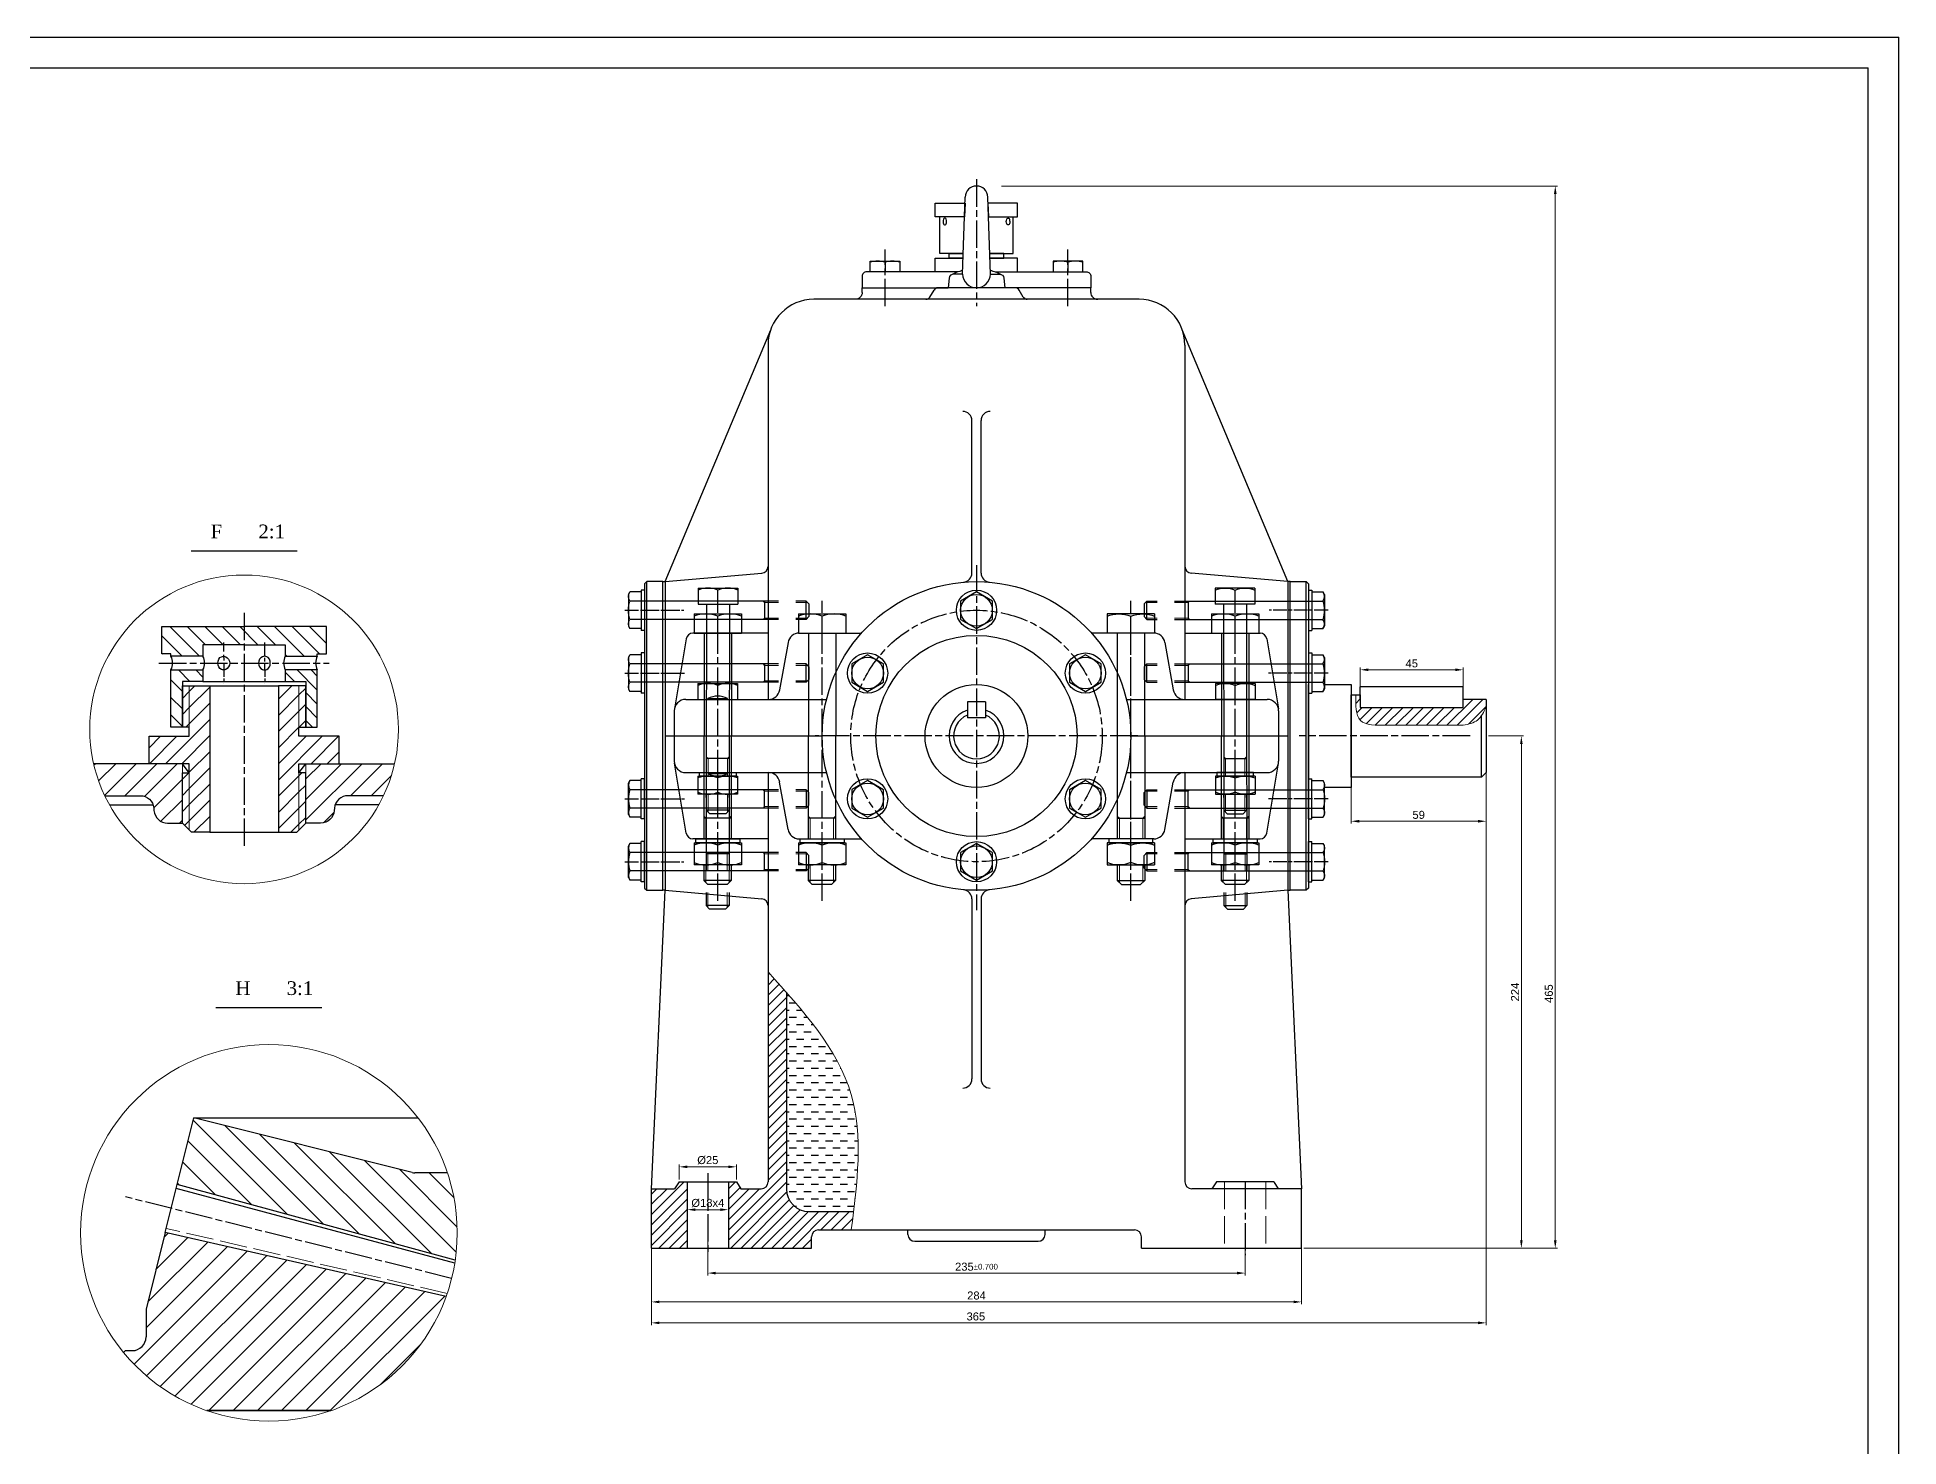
# Model space of a CAD drawing. Header units: millimetres. Extents: x 8 to 1593, y 893 to 2014.
# Drawn here: x 779 to 1593, y 1398 to 2014 of the extents above; entities that cross this region are included whole.
import ezdxf

# ---------------------------------------------------------------- set-up
doc = ezdxf.new("R2010")
doc.units = ezdxf.units.MM
doc.header["$PDMODE"] = 3
for name, pattern in [('ACAD_ISO02W100', [15, 12, -3]), ('AM_ISO02W050x2', [3.75, 3, -0.75]), ('AM_ISO08W050', [18, 12, -1.5, 3, -1.5]), ('AM_ISO08W050x2', [9, 6, -0.75, 1.5, -0.75])]:
    doc.linetypes.add(name, pattern=pattern)
doc.layers.get('0').update_dxf_attribs({"lineweight": 30})
for name, color, linetype, lineweight in [('AM_7', 4, 'AM_ISO08W050', 25), ('AM_8', 1, 'Continuous', 25), ('netdam', 170, 'Continuous', 100), ('Nét khuất', 6, 'ACAD_ISO02W100', 13), ('Nét mãnh', 3, 'Continuous', 13)]:
    doc.layers.add(name, color=color, linetype=linetype, lineweight=lineweight)
doc.styles.add('TCVN', font='arial.ttf')
doc.styles.add('VNN', font='times.ttf', dxfattribs={"height": 3})
doc.dimstyles.new('TCVN$0', dxfattribs={"dimtxt": 2.5, "dimasz": 2.5, "dimexe": 1, "dimexo": 1, "dimgap": 1, "dimtad": 1, "dimtoh": 1, "dimdec": 1, "dimdsep": 46, "dimtxsty": 'TCVN', "dimcen": 0.09, "dimclrd": 2, "dimclre": 2, "dimclrt": 3, "dimadec": 0, "dimazin": 3, "dimtfac": 1, "dimtdec": 1, "dimtmove": 0, "dimatfit": 3, "dimfxl": 1, "dimtolj": 1, "dimtzin": 0, "dimlwd": 13, "dimlwe": 13, "dimarcsym": 1})
pattern_1 = [(45, (1282.2876, 337.7774), (-2.245064, 2.245064), [])]
pattern_2 = [(45, (2608.667, -1451.161), (-3.535534, 3.535534), [])]
pattern_3 = [(135, (2608.667, -1451.161), (-3.818377, -3.818377), [])]
pattern_4 = [(45, (2567.2615, -3104.8985), (-4.490128, 4.490128), [])]

# ---------------------------------------------------------------- blocks, each defined once
blk = doc.blocks.new('èwè')
for p, q in [((-8, -8.66), (-8, 8.66)), ((0, 8.66), (-8, 8.66)), ((0, 8.66), (0, -8.66)), ((-7.14, 0), (-0.84, 0)), ((0, -8.66), (-8, -8.66))]:
    blk.add_line(p, q)
for centre, start, end in [((3.36, 4.33), 157.58788, 202.41212), ((-11.34, 4.33), 337.58788, 22.41212), ((3.36, -4.33), 157.58788, 202.41212), ((-11.34, -4.33), 337.58788, 22.41212)]:
    blk.add_arc(centre, 11.36, start, end)
blk = doc.blocks.new('dfdsf')
for p, q in [((7, 8.66), (0, 8.66)), ((0, 8.66), (0, -8.66)), ((7, 8.66), (7, -8.66)), ((-90.17, 5.08), (-91.67, 3.58)), ((-91.67, -3.42), (-91.67, 3.58)), ((-90.17, -4.92), (-90.17, 5.08)), ((-84.5, 5.08), (-90.17, 5.08)), ((0, 5), (-75, 5.08)), ((-67.5, -4.92), (-67.5, 5.08)), ((-90.17, -4.92), (-91.67, -3.42)), ((-84.5, -4.92), (-90.17, -4.92)), ((0, -5), (-75, -4.92)), ((0, 0), (6.14, 0)), ((7, -8.66), (0, -8.66))]:
    blk.add_line(p, q)
for centre in [(-4.36, 4.33), (-4.36, -4.33)]:
    blk.add_arc(centre, 11.36, 337.58788, 22.41212)
at = {"layer": 'Nét mãnh'}
for p, q in [((-84.5, 4.33), (-90.92, 4.33)), ((-67.5, 4.33), (-75, 4.33)), ((-67.5, 4.33), (-66.75, 5.08)), ((-84.5, -4.17), (-90.92, -4.17)), ((-67.5, -4.17), (-75, -4.17)), ((-67.5, -4.17), (-66.75, -4.92))]:
    blk.add_line(p, q, dxfattribs=at)
blk = doc.blocks.new('dsfeer')
blk.add_lwpolyline([(0, 10), (-8.7, 5), (-8.7, -5), (0, -10), (8.7, -5), (8.7, 5)], close=True)
blk.add_circle((0, 0), 8.66)
blk = doc.blocks.new('*U61')
blk.add_circle((0, 0), 8.8)
at = {"xscale": 0.8, "yscale": 0.8, "zscale": 0.8}
blk.add_blockref('dsfeer', (0, 0), dxfattribs=at)
blk = doc.blocks.new('*U62')
at = {"color": 0, "linetype": 'ByBlock', "lineweight": -2, "transparency": 16777216}
blk.add_blockref('*U61', (-1250.93, 807.43), dxfattribs=at)
for p, rotation in [((-1298.56, 779.93), 60.00000000000001), ((-1203.3, 779.93), 299.9999999999999), ((-1298.56, 724.93), 120), ((-1203.3, 724.93), 239.9999999999999), ((-1250.93, 697.43), 180)]:
    blk.add_blockref('*U61', p, dxfattribs=dict(at, rotation=rotation))
blk = doc.blocks.new('*D84')
at = {"color": 2, "lineweight": 13, "transparency": 16777216}
for p, q in [((1059.52, 1514.59), (1059.52, 1521.17)), ((1063.02, 1520.17), (1081.02, 1520.17)), ((1084.52, 1514.59), (1084.52, 1521.17))]:
    blk.add_line(p, q, dxfattribs=at)
at = {"color": 2, "transparency": 16777216}
for points in [[(1063.02, 1520.75), (1063.02, 1519.58), (1059.52, 1520.17)], [(1081.02, 1520.75), (1081.02, 1519.58), (1084.52, 1520.17)]]:
    blk.add_solid(points, dxfattribs=at)
at = {"layer": 'Defpoints', "color": 0, "transparency": 16777216}
for p in [(1084.52, 1520.17), (1059.52, 1513.59), (1084.52, 1513.59)]:
    blk.add_point(p, dxfattribs=at)
at = {"color": 3, "transparency": 16777216, "insert": (1072.02, 1523.05), "char_height": 3.5, "attachment_point": 5, "style": 'TCVN'}
blk.add_mtext('\\A1;%%C25', dxfattribs=at)
blk = doc.blocks.new('*D85')
at = {"color": 2, "lineweight": 13, "transparency": 16777216}
for p, q in [((1063.02, 1500.82), (1063.02, 1500.43)), ((1066.52, 1501.43), (1077.52, 1501.43)), ((1081.02, 1500.82), (1081.02, 1500.43))]:
    blk.add_line(p, q, dxfattribs=at)
at = {"color": 2, "transparency": 16777216}
for points in [[(1066.52, 1502.02), (1066.52, 1500.85), (1063.02, 1501.43)], [(1077.52, 1502.02), (1077.52, 1500.85), (1081.02, 1501.43)]]:
    blk.add_solid(points, dxfattribs=at)
at = {"layer": 'Defpoints', "color": 0, "transparency": 16777216}
for p in [(1063.02, 1501.82), (1081.02, 1501.82), (1081.02, 1501.43)]:
    blk.add_point(p, dxfattribs=at)
at = {"color": 3, "transparency": 16777216, "insert": (1072.02, 1504.32), "char_height": 3.5, "attachment_point": 5, "style": 'TCVN'}
blk.add_mtext('\\A1;%%C18x4', dxfattribs=at)
blk = doc.blocks.new('*D86')
at = {"color": 2, "lineweight": 13, "transparency": 16777216}
for p, q in [((1072.02, 1493.59), (1072.02, 1472.69)), ((1307.02, 1493.59), (1307.02, 1472.69)), ((1075.52, 1473.69), (1303.52, 1473.69))]:
    blk.add_line(p, q, dxfattribs=at)
at = {"color": 2, "transparency": 16777216}
for points in [[(1075.52, 1474.27), (1075.52, 1473.1), (1072.02, 1473.69)], [(1303.52, 1474.27), (1303.52, 1473.1), (1307.02, 1473.69)]]:
    blk.add_solid(points, dxfattribs=at)
at = {"layer": 'Defpoints', "color": 0, "transparency": 16777216}
for p in [(1072.02, 1494.59), (1307.02, 1494.59), (1307.02, 1473.69)]:
    blk.add_point(p, dxfattribs=at)
at = {"color": 3, "transparency": 16777216, "insert": (1189.52, 1476.47), "char_height": 3.5, "attachment_point": 5, "style": 'TCVN'}
blk.add_mtext('\\A1;235{}{\\H0.71x;\\C3;%%p0.700}', dxfattribs=at)
blk = doc.blocks.new('*D87')
at = {"color": 2, "lineweight": 13, "transparency": 16777216}
for p, q in [((1047.37, 1493.59), (1047.37, 1460.09)), ((1331.67, 1493.59), (1331.67, 1460.09)), ((1050.87, 1461.09), (1328.17, 1461.09))]:
    blk.add_line(p, q, dxfattribs=at)
at = {"color": 2, "transparency": 16777216}
for points in [[(1050.87, 1461.67), (1050.87, 1460.5), (1047.37, 1461.09)], [(1328.17, 1461.67), (1328.17, 1460.5), (1331.67, 1461.09)]]:
    blk.add_solid(points, dxfattribs=at)
at = {"layer": 'Defpoints', "color": 0, "transparency": 16777216}
for p in [(1047.37, 1494.59), (1331.67, 1494.59), (1331.67, 1461.09)]:
    blk.add_point(p, dxfattribs=at)
at = {"color": 3, "transparency": 16777216, "insert": (1189.52, 1463.87), "char_height": 3.5, "attachment_point": 5, "style": 'TCVN'}
blk.add_mtext('\\A1;284', dxfattribs=at)
blk = doc.blocks.new('*D88')
at = {"color": 2, "lineweight": 13, "transparency": 16777216}
for p, q in [((1412.39, 1701.6), (1412.39, 1450.92)), ((1047.37, 1493.59), (1047.37, 1450.92)), ((1050.87, 1451.92), (1408.89, 1451.92))]:
    blk.add_line(p, q, dxfattribs=at)
at = {"color": 2, "transparency": 16777216}
for points in [[(1050.87, 1452.51), (1050.87, 1451.34), (1047.37, 1451.92)], [(1408.89, 1452.51), (1408.89, 1451.34), (1412.39, 1451.92)]]:
    blk.add_solid(points, dxfattribs=at)
at = {"layer": 'Defpoints', "color": 0, "transparency": 16777216}
for p in [(1412.39, 1702.6), (1047.37, 1494.59), (1412.39, 1451.92)]:
    blk.add_point(p, dxfattribs=at)
at = {"color": 3, "transparency": 16777216, "insert": (1189.24, 1454.71), "char_height": 3.5, "attachment_point": 5, "style": 'TCVN'}
blk.add_mtext('\\A1;365', dxfattribs=at)
blk = doc.blocks.new('*D89')
at = {"color": 2, "lineweight": 13, "transparency": 16777216}
for p, q in [((1413.39, 1708.6), (1428.82, 1708.6)), ((1427.82, 1705.1), (1427.82, 1488.09)), ((1332.67, 1484.59), (1428.82, 1484.59))]:
    blk.add_line(p, q, dxfattribs=at)
at = {"color": 2, "transparency": 16777216}
for points in [[(1427.24, 1705.1), (1428.4, 1705.1), (1427.82, 1708.6)], [(1427.24, 1488.09), (1428.4, 1488.09), (1427.82, 1484.59)]]:
    blk.add_solid(points, dxfattribs=at)
at = {"layer": 'Defpoints', "color": 0, "transparency": 16777216}
for p in [(1412.39, 1708.6), (1331.67, 1484.59), (1427.82, 1484.59)]:
    blk.add_point(p, dxfattribs=at)
at = {"color": 3, "transparency": 16777216, "insert": (1425.06, 1596.6), "char_height": 3.5, "attachment_point": 5, "rotation": 90, "style": 'TCVN'}
blk.add_mtext('\\A1;224', dxfattribs=at)
blk = doc.blocks.new('*D90')
at = {"color": 2, "lineweight": 13, "transparency": 16777216}
for p, q in [((1200.52, 1949.1), (1443.65, 1949.1)), ((1442.65, 1945.6), (1442.65, 1488.09)), ((1342.67, 1484.59), (1443.65, 1484.59))]:
    blk.add_line(p, q, dxfattribs=at)
at = {"color": 2, "transparency": 16777216}
for points in [[(1442.07, 1945.6), (1443.24, 1945.6), (1442.65, 1949.1)], [(1442.07, 1488.09), (1443.24, 1488.09), (1442.65, 1484.59)]]:
    blk.add_solid(points, dxfattribs=at)
at = {"layer": 'Defpoints', "color": 0, "transparency": 16777216}
for p in [(1199.52, 1949.1), (1341.67, 1484.59), (1442.65, 1484.59)]:
    blk.add_point(p, dxfattribs=at)
at = {"color": 3, "transparency": 16777216, "insert": (1439.86, 1595.92), "char_height": 3.5, "attachment_point": 5, "rotation": 90, "style": 'TCVN'}
blk.add_mtext('\\A1;465', dxfattribs=at)
blk = doc.blocks.new('*D91')
at = {"color": 2, "lineweight": 13, "transparency": 16777216}
for p, q in [((1357.39, 1725.6), (1357.39, 1738.55)), ((1360.89, 1737.55), (1398.89, 1737.55)), ((1402.39, 1725.6), (1402.39, 1738.55))]:
    blk.add_line(p, q, dxfattribs=at)
at = {"color": 2, "transparency": 16777216}
for points in [[(1360.89, 1738.14), (1360.89, 1736.97), (1357.39, 1737.55)], [(1398.89, 1738.14), (1398.89, 1736.97), (1402.39, 1737.55)]]:
    blk.add_solid(points, dxfattribs=at)
at = {"layer": 'Defpoints', "color": 0, "transparency": 16777216}
for p in [(1402.39, 1737.55), (1357.39, 1724.6), (1402.39, 1724.6)]:
    blk.add_point(p, dxfattribs=at)
at = {"color": 3, "transparency": 16777216, "insert": (1379.89, 1740.33), "char_height": 3.5, "attachment_point": 5, "style": 'TCVN'}
blk.add_mtext('\\A1;45', dxfattribs=at)
blk = doc.blocks.new('M10')
for p, q in [((-90.2, 5), (-91.7, 3.5)), ((-91.7, 3.5), (-91.7, -3.5)), ((-90.2, 5), (-84.5, 5)), ((-90.2, -5), (-90.2, 5)), ((-75, 5), (0, 5)), ((-67.5, 5), (-67.5, -5)), ((0, 10), (6.2, 10)), ((0, 10), (0, 4.3)), ((0, 5), (6.1, 5)), ((7, 8.6), (6.2, 10)), ((7, 8.6), (7, -8.6)), ((7, 8.6), (7, -8.6)), ((-90.2, -5), (-91.7, -3.5)), ((-90.2, -5), (-84.5, -5)), ((-75, -5), (0, -5)), ((0, -4.3), (0, -10)), ((0, -5), (6.1, -5)), ((0, -10), (6.2, -10)), ((0.8, -10), (6.2, -10)), ((7, -8.6), (6.2, -10))]:
    blk.add_line(p, q)
for centre, radius, start, end in [((2.9, 7.5), 4.07, 322.1211, 37.8789), ((-8, 0), 15, 340.5288, 19.4712), ((2.9, -7.5), 4.07, 322.1211, 37.8789)]:
    blk.add_arc(centre, radius, start, end)
at = {"layer": 'Nét mãnh'}
for p, q in [((-90.9, 4.2), (-84.5, 4.2)), ((-75, 4.2), (-67.5, 4.2)), ((-67.5, 4.2), (-66.7, 5)), ((-90.9, -4.3), (-84.5, -4.3)), ((-75, -4.3), (-67.5, -4.3)), ((-67.5, -4.3), (-66.7, -5))]:
    blk.add_line(p, q, dxfattribs=at)
blk = doc.blocks.new('sffsefff')
for p, q in [((0, 8.8), (0, -8.8)), ((1.5, 8.8), (0, 8.8)), ((1.5, 8.8), (1.5, -8.8)), ((1.5, -8.8), (0, -8.8))]:
    blk.add_line(p, q)
blk = doc.blocks.new('*D96')
at = {"color": 2, "lineweight": 13, "transparency": 16777216}
for p, q in [((1353.44, 1689.6), (1353.44, 1670.31)), ((1412.39, 1691.6), (1412.39, 1670.31)), ((1408.89, 1671.31), (1356.94, 1671.31))]:
    blk.add_line(p, q, dxfattribs=at)
at = {"color": 2, "transparency": 16777216}
for points in [[(1356.94, 1671.89), (1356.94, 1670.72), (1353.44, 1671.31)], [(1408.89, 1671.89), (1408.89, 1670.72), (1412.39, 1671.31)]]:
    blk.add_solid(points, dxfattribs=at)
at = {"layer": 'Defpoints', "color": 0, "transparency": 16777216}
for p in [(1353.44, 1690.6), (1412.39, 1692.6), (1353.44, 1671.31)]:
    blk.add_point(p, dxfattribs=at)
at = {"color": 3, "transparency": 16777216, "insert": (1382.91, 1674.09), "char_height": 3.5, "attachment_point": 5, "style": 'TCVN'}
blk.add_mtext('\\A1;59', dxfattribs=at)

msp = doc.modelspace()

# ---------------------------------------------------------------- hatches: boundary and pattern name
at = {"layer": 'AM_8'}
h = msp.add_hatch(dxfattribs=at)
h.set_pattern_fill('_U', color=256, scale=5.4, angle=135, style=0, pattern_type=0)
h.set_pattern_definition(pattern_3)
h.paths.add_polyline_path([(833.22, 1744.49), (837.22, 1744.49), (837.22, 1743.49), (851.22, 1743.49), (851.22, 1748.49), (887.22, 1748.49), (887.22, 1743.49), (901.22, 1743.49), (901.22, 1744.49), (905.22, 1744.49), (905.22, 1756.49), (833.22, 1756.49)])
h = msp.add_hatch(dxfattribs=at)
h.set_pattern_fill('_U', color=256, scale=5.4, angle=135, style=0, pattern_type=0)
h.set_pattern_definition(pattern_3)
h.paths.add_polyline_path([(842.22, 1712.49), (842.22, 1732.49), (851.22, 1732.49), (851.22, 1737.49), (837.22, 1737.49), (837.22, 1712.49)])
h = msp.add_hatch(dxfattribs=at)
h.set_pattern_fill('_U', color=256, scale=4.32, angle=135, style=0, pattern_type=0)
h.set_pattern_definition([(135, (2608.667, -1451.161), (-3.0547013, -3.0547013), [])])
h.paths.add_polyline_path([(887.22, 1732.49), (896.22, 1732.49), (896.22, 1712.49), (901.22, 1712.49), (901.22, 1737.49), (887.22, 1737.49)])
h = msp.add_hatch(dxfattribs=at)
h.set_pattern_fill('_U', color=256, scale=5, angle=45, style=0, pattern_type=0)
h.set_pattern_definition(pattern_2)
h.paths.add_polyline_path([(827.66, 1708.49), (827.66, 1696.49), (845.22, 1696.49), (845.22, 1667.49), (846.22, 1666.49), (854.22, 1666.49), (854.22, 1730.49), (845.22, 1730.49), (845.22, 1708.49)])
h = msp.add_hatch(dxfattribs=at)
h.set_pattern_fill('_U', color=256, scale=5, angle=45, style=0, pattern_type=0)
h.set_pattern_definition(pattern_2)
h.paths.add_polyline_path([(842.22, 1730.49), (842.22, 1712.49), (845.22, 1712.49), (845.22, 1730.49)])
h = msp.add_hatch(dxfattribs=at)
h.set_pattern_fill('_U', color=256, scale=5, angle=45, style=0, pattern_type=0)
h.set_pattern_definition(pattern_2)
h.paths.add_polyline_path([(893.22, 1730.49), (884.22, 1730.49), (884.22, 1666.49), (892.22, 1666.49), (893.22, 1667.49), (893.22, 1696.49), (910.78, 1696.49), (910.78, 1708.49), (893.22, 1708.49)])
h = msp.add_hatch(dxfattribs=at)
h.set_pattern_fill('_U', color=256, scale=5, angle=45, style=0, pattern_type=0)
h.set_pattern_definition(pattern_2)
h.paths.add_polyline_path([(893.22, 1730.49), (893.22, 1712.49), (896.22, 1712.49), (896.22, 1730.49)])
h = msp.add_hatch(dxfattribs=at)
h.set_pattern_fill('ANSI31', color=256)
h.set_pattern_definition([(45, (1857.3688, 343.4647), (-2.245064, 2.245064), [])])
edge = h.paths.add_edge_path()
edge.add_spline(control_points=[(1402.39, 1713.27), (1404.69, 1713.77), (1409.34, 1714.79), (1411.37, 1719.1), (1412.39, 1721.29)], knot_values=[0, 0, 0, 0, 6.676921, 13.496178, 13.496178, 13.496178, 13.496178], degree=3, periodic=0)
edge.add_line((1412.39, 1721.29), (1412.39, 1724.6))
edge.add_line((1412.39, 1724.6), (1402.39, 1724.6))
edge.add_line((1402.39, 1724.6), (1402.39, 1721.1))
edge.add_line((1402.39, 1721.1), (1357.39, 1721.1))
edge.add_line((1357.39, 1721.1), (1357.39, 1726.6))
edge.add_line((1357.39, 1726.6), (1355.41, 1726.6))
edge.add_spline(control_points=[(1355.41, 1726.6), (1355.32, 1722.13), (1355.12, 1713.14), (1377.98, 1713.37), (1391.96, 1713.31), (1402.39, 1713.27)], knot_values=[0, 0, 0, 0, 11.341755, 22.823098, 56.486825, 56.486825, 56.486825, 56.486825], degree=3, periodic=0)
h = msp.add_hatch(dxfattribs=at)
h.set_pattern_fill('ANSI31', color=256, scale=2)
h.set_pattern_definition(pattern_4)
h.paths.add_polyline_path([(842.22, 1692.49), (842.22, 1696.49), (803.41, 1696.49, 0.055055), (808.27, 1682.49), (823.72, 1682.49, -0.389114), (829.7, 1677.01), (829.79, 1675.97, 0.389114), (835.77, 1670.49), (842.22, 1670.49)])
h = msp.add_hatch(dxfattribs=at)
h.set_pattern_fill('ANSI31', color=256, scale=2)
h.set_pattern_definition(pattern_4)
h.paths.add_polyline_path([(935.03, 1696.49), (896.22, 1696.49), (896.22, 1670.49), (902.68, 1670.49, 0.389114), (908.66, 1675.97), (908.75, 1677.01, -0.389114), (914.73, 1682.49), (930.17, 1682.49, 0.055055)])
h = msp.add_hatch(dxfattribs=at)
h.set_pattern_fill('_U', color=256, scale=5, angle=45, style=0, pattern_type=0)
h.set_pattern_definition(pattern_2)
h.paths.add_polyline_path([(842.22, 1692.49), (842.22, 1670.49), (845.22, 1667.49), (845.22, 1692.49)])
h = msp.add_hatch(dxfattribs=at)
h.set_pattern_fill('_U', color=256, scale=5, angle=45, style=0, pattern_type=0)
h.set_pattern_definition(pattern_2)
h.paths.add_polyline_path([(893.22, 1692.49), (893.22, 1667.49), (896.22, 1670.49), (896.22, 1692.49)])
h = msp.add_hatch(dxfattribs=at)
h.set_pattern_fill('ANSI31', color=256, style=0)
h.set_pattern_definition(pattern_1)
edge = h.paths.add_edge_path()
edge.add_spline(control_points=[(1134.74, 1492.59), (1135.08, 1495.26), (1135.43, 1497.93), (1135.76, 1500.59)], knot_values=[116.311355, 116.311355, 116.311355, 116.311355, 123.999694, 123.999694, 123.999694, 123.999694], degree=3, periodic=0)
edge.add_line((1135.76, 1500.59), (1116.37, 1500.59))
edge.add_arc((1116.37, 1510.59), 10, 180, 270, ccw=False)
edge.add_line((1106.37, 1510.59), (1106.37, 1596.51))
edge.add_spline(control_points=[(1106.37, 1596.51), (1103.74, 1599.49), (1101.06, 1602.45), (1098.37, 1605.42)], knot_values=[0, 0, 0, 0, 11.367602, 11.367602, 11.367602, 11.367602], degree=3, periodic=0)
edge.add_line((1098.37, 1605.42), (1098.37, 1513.59))
edge.add_arc((1095.37, 1513.59), 3, -90, 0, ccw=False)
edge.add_line((1095.37, 1510.59), (1086.52, 1510.59))
edge.add_line((1086.52, 1510.59), (1084.52, 1513.59))
edge.add_line((1084.52, 1513.59), (1081.02, 1513.59))
edge.add_line((1081.02, 1513.59), (1081.02, 1484.59))
edge.add_line((1081.02, 1484.59), (1117.37, 1484.59))
edge.add_line((1117.37, 1484.59), (1117.37, 1489.59))
edge.add_arc((1120.37, 1489.59), 3, 90, 180, ccw=False)
edge.add_line((1120.37, 1492.59), (1134.74, 1492.59))
h = msp.add_hatch(dxfattribs=at)
h.set_pattern_fill('DASH', color=256, style=0)
h.set_pattern_definition([(0, (1282.2876, 337.7774), (3.175, 3.175), [3.175, -3.175])])
edge = h.paths.add_edge_path()
edge.add_spline(control_points=[(1135.76, 1500.59), (1137.94, 1518.45), (1140.81, 1554.31), (1118.74, 1582.51), (1106.37, 1596.51)], knot_values=[11.367602, 11.367602, 11.367602, 11.367602, 62.920509, 116.311355, 116.311355, 116.311355, 116.311355], degree=3, periodic=0)
edge.add_line((1106.37, 1596.51), (1106.37, 1510.59))
edge.add_arc((1116.37, 1510.59), 10, 180, 270)
edge.add_line((1116.37, 1500.59), (1135.76, 1500.59))
h = msp.add_hatch(dxfattribs=at)
h.set_pattern_fill('_U', color=256, scale=8.1, angle=135, style=0, pattern_type=0)
h.set_pattern_definition([(135, (-284.3046, -3594.159), (-5.727565, -5.727565), [])])
h.paths.add_polyline_path([(958.13, 1517.56), (943.84, 1517.56, -0.061294), (942.75, 1517.69), (847.24, 1541.56), (839.97, 1512.45), (961.56, 1479.37, 0.036358), (962.43, 1491.3, 0.08131)])
h = msp.add_hatch(dxfattribs=at)
h.set_pattern_fill('ANSI31', color=256, style=0)
h.set_pattern_definition(pattern_1)
h.paths.add_polyline_path([(1063.02, 1484.59), (1063.02, 1513.59), (1059.52, 1513.59), (1057.52, 1510.59), (1047.37, 1510.59), (1047.37, 1484.59)])
h = msp.add_hatch(dxfattribs=at)
h.set_pattern_fill('_U', color=256, scale=7.5, angle=45, style=0, pattern_type=0)
h.set_pattern_definition([(45, (-1173.342, -1960.6516), (-5.303301, 5.303301), [])])
edge = h.paths.add_edge_path()
edge.add_arc((880.08, 1491.3), 82.35, 219.46774, 250.78848)
edge.add_line((852.98, 1413.53), (907.18, 1413.53))
edge.add_arc((880.08, 1491.3), 82.35, 289.21152, 340.26899)
edge.add_line((957.6, 1463.5), (834.73, 1491.5))
edge.add_line((834.73, 1491.5), (826.33, 1457.88))
edge.add_line((826.33, 1457.88), (826.33, 1445.78))
edge.add_arc((820.33, 1445.78), 6, -90, 0, ccw=False)
edge.add_line((820.33, 1439.78), (817.33, 1439.78))
edge.add_line((817.33, 1439.78), (816.5, 1438.95))

# ---------------------------------------------------------------- linework, layer by layer
for p, q in [((47.54, 2000.88), (1579.54, 2000.88)), ((1260.67, 1899.6), (1118.37, 1899.6)), ((1139.52, 1902.6), (1139.52, 1904.6)), ((1139.52, 1904.6), (1177.2, 1904.6)), ((1169.15, 1900.57), (1170.99, 1903.63)), ((1206.44, 1904.6), (1172.7, 1904.6)), ((1239.52, 1904.6), (1201.85, 1904.6)), ((1209.99, 1900.57), (1208.15, 1903.63)), ((1239.52, 1902.6), (1239.52, 1904.6)), ((1053.37, 1776.1), (1099.53, 1886.3)), ((1325.67, 1776.1), (1279.52, 1886.3)), ((1098.37, 1879.6), (1098.37, 1724.6)), ((1280.67, 1879.6), (1280.67, 1724.6)), ((1187.52, 1779.85), (1187.52, 1846.57)), ((1191.52, 1779.85), (1191.52, 1846.57)), ((1045.37, 1641.1), (1045.37, 1776.1)), ((1053.37, 1776.1), (1095.63, 1779.8)), ((1053.37, 1776.1), (1053.37, 1641.1)), ((1325.67, 1776.1), (1283.41, 1779.8)), ((1325.67, 1776.1), (1325.67, 1641.1)), ((1333.67, 1641.1), (1333.67, 1776.1)), ((1062.56, 1751.09), (1057.44, 1720.42)), ((1098.37, 1753.6), (1065.52, 1753.6)), ((1112.02, 1753.6), (1139.21, 1753.6)), ((1267.02, 1753.6), (1239.83, 1753.6)), ((1280.67, 1753.6), (1313.52, 1753.6)), ((1316.48, 1751.09), (1321.6, 1720.42)), ((1107.1, 1749.47), (1103.44, 1728.73)), ((1271.95, 1749.47), (1275.6, 1728.73)), ((1353.44, 1690.6), (1353.44, 1726.6)), ((1353.44, 1726.6), (1357.39, 1726.6)), ((1357.39, 1724.6), (1357.39, 1730.1)), ((1402.39, 1730.1), (1357.39, 1730.1)), ((1357.39, 1726.6), (1357.39, 1721.1)), ((1402.39, 1721.1), (1402.39, 1730.1)), ((1057.37, 1719.6), (1057.37, 1697.6)), ((1062.37, 1724.6), (1098.52, 1724.6)), ((1072.04, 1725.03), (1080.7, 1725.03)), ((1072.05, 1724.6), (1072.04, 1725.03)), ((1080.7, 1724.6), (1080.7, 1725.03)), ((1098.52, 1724.6), (1123.95, 1724.6)), ((1193.52, 1723.58), (1185.52, 1723.58)), ((1185.52, 1723.58), (1185.52, 1716.58)), ((1193.52, 1723.58), (1193.52, 1716.58)), ((1255.1, 1724.6), (1316.67, 1724.6)), ((1321.67, 1719.6), (1321.67, 1697.6)), ((1357.39, 1721.1), (1402.39, 1721.1)), ((1412.39, 1724.6), (1402.39, 1724.6)), ((1412.39, 1724.6), (1412.39, 1692.6)), ((1193.52, 1716.58), (1185.52, 1716.58)), ((1410.39, 1690.6), (1410.39, 1717.52)), ((1053.37, 1708.6), (1122.02, 1708.6)), ((1257.02, 1708.6), (1325.67, 1708.6)), ((1062.56, 1666.1), (1057.44, 1696.77)), ((1316.48, 1666.1), (1321.6, 1696.77)), ((1062.37, 1692.6), (1123.95, 1692.6)), ((1072.37, 1692.1), (1072.37, 1692.6)), ((1080.37, 1692.1), (1072.37, 1692.1)), ((1080.37, 1692.1), (1080.38, 1692.6)), ((1098.37, 1692.6), (1098.37, 1605.42)), ((1107.1, 1667.73), (1103.44, 1688.47)), ((1255.1, 1692.6), (1316.67, 1692.6)), ((1271.95, 1667.73), (1275.6, 1688.47)), ((1280.67, 1692.6), (1280.67, 1513.59)), ((1410.39, 1690.6), (1353.44, 1690.6)), ((1412.39, 1692.6), (1410.39, 1690.6)), ((1071.37, 1681.77), (1071.37, 1683.1)), ((1081.37, 1681.77), (1081.37, 1683.1)), ((1297.67, 1681.77), (1297.67, 1683.1)), ((1307.67, 1681.77), (1307.67, 1683.1)), ((1098.37, 1663.6), (1065.52, 1663.6)), ((1112.02, 1663.6), (1139.21, 1663.6)), ((1267.02, 1663.6), (1239.83, 1663.6)), ((1280.67, 1663.6), (1313.52, 1663.6)), ((1047.37, 1510.59), (1053.37, 1641.1)), ((1053.37, 1641.1), (1095.63, 1637.4)), ((1187.52, 1637.35), (1187.52, 1558.59)), ((1191.52, 1637.35), (1191.52, 1558.59)), ((1325.67, 1641.1), (1283.41, 1637.4)), ((1325.67, 1641.1), (1331.67, 1510.59)), ((1098.37, 1605.42), (1098.37, 1513.59)), ((1106.37, 1596.51), (1106.37, 1510.59)), ((1047.37, 1484.59), (1047.37, 1510.59)), ((1047.37, 1510.59), (1057.52, 1510.59)), ((1059.52, 1513.59), (1057.52, 1510.59)), ((1059.52, 1513.59), (1084.52, 1513.59)), ((1063.02, 1513.59), (1063.02, 1484.59)), ((1081.02, 1513.59), (1081.02, 1484.59)), ((1084.52, 1513.59), (1086.52, 1510.59)), ((1086.52, 1510.59), (1095.37, 1510.59)), ((1321.52, 1510.59), (1283.67, 1510.59)), ((1294.52, 1513.59), (1292.52, 1510.59)), ((1319.52, 1513.59), (1294.52, 1513.59)), ((1319.52, 1513.59), (1321.52, 1510.59)), ((1331.67, 1510.59), (1321.52, 1510.59)), ((1331.67, 1510.59), (1321.52, 1510.59)), ((1331.67, 1484.59), (1331.67, 1510.59)), ((1331.67, 1484.59), (1331.67, 1510.59)), ((1116.37, 1500.59), (1135.76, 1500.59)), ((1120.37, 1492.59), (1258.67, 1492.59)), ((1159.52, 1490.59), (1159.52, 1492.59)), ((1219.52, 1490.59), (1219.52, 1492.59)), ((1047.37, 1484.59), (1117.37, 1484.59)), ((1117.37, 1484.59), (1117.37, 1489.59)), ((1162.52, 1487.59), (1216.52, 1487.59)), ((1261.67, 1484.59), (1261.67, 1489.59)), ((1261.67, 1484.59), (1331.67, 1484.59)), ((907.18, 1413.53), (852.98, 1413.53))]:
    msp.add_line(p, q)
at = {"color": 5, "lineweight": 30, "ltscale": 15}
for p, q in [((846.02, 1789.64), (892.43, 1789.64)), ((856.88, 1589.91), (903.28, 1589.91))]:
    msp.add_line(p, q, dxfattribs=at)
at = {"linetype": 'Continuous'}
for p, q in [((839.97, 1512.45), (847.24, 1541.56)), ((942.75, 1517.69), (847.24, 1541.56)), ((847.24, 1541.56), (945.32, 1541.56)), ((958.13, 1517.56), (943.84, 1517.56)), ((834.73, 1491.5), (839.53, 1510.71)), ((835.17, 1493.25), (839.97, 1512.45)), ((961.35, 1478.02), (839.53, 1510.71)), ((961.56, 1479.37), (839.97, 1512.45)), ((834.73, 1491.5), (826.33, 1457.88)), ((957.6, 1463.5), (834.73, 1491.5)), ((826.33, 1457.88), (826.33, 1445.78)), ((817.33, 1439.78), (816.5, 1438.95)), ((817.33, 1439.78), (820.33, 1439.78)), ((852.98, 1413.53), (907.18, 1413.53))]:
    msp.add_line(p, q, dxfattribs=at)
at = {"linetype": 'AM_ISO02W050x2'}
msp.add_line((837.35, 1501.98), (837.35, 1501.98), dxfattribs=at)
at = {"color": 2, "lineweight": 13}
msp.add_line((876.08, 1413.53), (877.49, 1413.53), dxfattribs=at)
for points in [[(47.54, 906.21), (1579.54, 906.21), (1579.54, 2000.88)], [(1184.31, 1935.6), (1171.52, 1935.6), (1171.52, 1941.6), (1184.5, 1941.6), (1184.31, 1935.6)], [(1183.45, 1910.6), (1184.52, 1944.26)], [(1195.59, 1910.6), (1194.52, 1944.26)], [(1194.73, 1935.6), (1207.52, 1935.6), (1207.52, 1941.6), (1194.54, 1941.6), (1194.73, 1935.6)], [(1171.52, 1911.6), (1171.52, 1917.6), (1183.74, 1917.6), (1177.52, 1917.6), (1177.52, 1919.6), (1183.81, 1919.6), (1173.52, 1919.6), (1173.52, 1935.6)], [(1207.52, 1911.6), (1207.52, 1917.6), (1195.3, 1917.6), (1201.52, 1917.6), (1201.52, 1919.6), (1195.24, 1919.6), (1205.52, 1919.6), (1205.52, 1935.6)], [(1149.52, 1915.8), (1149.52, 1911.6), (1143.02, 1911.6), (1143.02, 1916.3), (1156.02, 1916.3), (1156.02, 1911.6), (1149.52, 1911.6)], [(1229.52, 1915.8), (1229.52, 1911.6), (1236.02, 1911.6), (1236.02, 1916.3), (1223.02, 1916.3), (1223.02, 1911.6), (1229.52, 1911.6)], [(869.22, 1748.49), (851.22, 1748.49), (851.22, 1743.49), (837.22, 1743.49), (837.22, 1744.49), (833.22, 1744.49), (833.22, 1756.49), (869.22, 1756.49)], [(869.22, 1748.49), (887.22, 1748.49), (887.22, 1743.49), (901.22, 1743.49), (901.22, 1744.49), (905.22, 1744.49), (905.22, 1756.49), (869.22, 1756.49)], [(842.22, 1712.49), (837.22, 1712.49), (837.22, 1737.49), (851.22, 1737.49), (851.22, 1732.49), (842.22, 1732.49), (842.22, 1712.49)], [(896.22, 1712.49), (901.22, 1712.49), (901.22, 1737.49), (887.22, 1737.49), (887.22, 1732.49), (896.22, 1732.49), (896.22, 1712.49)], [(854.22, 1730.49), (854.22, 1666.49), (846.22, 1666.49), (842.22, 1670.49), (842.22, 1692.49), (845.22, 1692.49), (845.22, 1696.49), (827.66, 1696.49), (827.66, 1708.49), (845.22, 1708.49), (845.22, 1712.49), (842.22, 1712.49), (842.22, 1730.49), (854.22, 1730.49)], [(851.22, 1732.49), (887.22, 1732.49)], [(854.22, 1730.49), (884.22, 1730.49)], [(884.22, 1730.49), (884.22, 1666.49), (892.22, 1666.49), (896.22, 1670.49), (896.22, 1692.49), (893.22, 1692.49), (893.22, 1696.49), (910.78, 1696.49), (910.78, 1708.49), (893.22, 1708.49), (893.22, 1712.49), (896.22, 1712.49), (896.22, 1730.49), (884.22, 1730.49)], [(1334.67, 1686.1), (1334.67, 1731.1)], [(1341.77, 1731.1), (1353.44, 1731.1), (1353.44, 1686.1), (1341.77, 1686.1)], [(842.22, 1696.49), (803.41, 1696.49)], [(845.22, 1692.49), (842.22, 1696.49)], [(893.22, 1692.49), (896.22, 1696.49)], [(896.22, 1696.49), (935.03, 1696.49)], [(810.34, 1678.49), (829.38, 1678.49)], [(928.11, 1678.49), (909.06, 1678.49)], [(854.22, 1666.49), (884.22, 1666.49)]]:
    msp.add_lwpolyline(points)
for points in [[(1181.42, 1911.6), (1141.52, 1911.6, 0.414214), (1139.52, 1909.6), (1139.52, 1904.6)], [(1183.45, 1910.6), (1179.55, 1910.6, 0.388879), (1177.56, 1908.78), (1177.2, 1904.6)], [(1195.59, 1910.6), (1199.49, 1910.6, -0.388879), (1201.48, 1908.78), (1201.85, 1904.6)], [(1197.62, 1911.6), (1237.52, 1911.6, -0.414214), (1239.52, 1909.6), (1239.52, 1904.6)], [(1139.52, 1902.6), (1139.52, 1902.6, -0.414214), (1136.52, 1899.6), (1136.52, 1899.6)], [(1239.52, 1902.6), (1239.52, 1902.6, 0.414214), (1242.52, 1899.6), (1242.52, 1899.6)], [(808.27, 1682.49), (823.72, 1682.49, -0.389114), (829.7, 1677.01), (829.79, 1675.97, 0.389114), (835.77, 1670.49), (842.22, 1670.49)], [(930.17, 1682.49), (914.73, 1682.49, 0.389114), (908.75, 1677.01), (908.66, 1675.97, -0.389114), (902.68, 1670.49), (896.22, 1670.49)]]:
    msp.add_lwpolyline(points, format="xyb")
for points in [[(1052.37, 1641.1), (1052.37, 1776.1), (1045.37, 1776.1), (1044.37, 1775.1), (1044.37, 1642.1), (1045.37, 1641.1)], [(1052.37, 1641.1), (1052.37, 1776.1), (1053.37, 1776.1), (1053.37, 1641.1)], [(1326.67, 1641.1), (1326.67, 1776.1), (1325.67, 1776.1), (1325.67, 1641.1)], [(1326.67, 1641.1), (1326.67, 1776.1), (1333.67, 1776.1), (1334.67, 1775.1), (1334.67, 1642.1), (1333.67, 1641.1)], [(1068.37, 1691.1), (1068.37, 1692.6), (1084.37, 1692.6), (1084.37, 1691.1)], [(1310.67, 1691.1), (1310.67, 1692.6), (1294.67, 1692.6), (1294.67, 1691.1)], [(1066.77, 1661.8), (1066.77, 1663.6), (1085.97, 1663.6), (1085.97, 1661.8)], [(1112.42, 1661.8), (1112.42, 1663.6), (1131.62, 1663.6), (1131.62, 1661.8)], [(1266.62, 1661.8), (1266.62, 1663.6), (1247.42, 1663.6), (1247.42, 1661.8)], [(1293.07, 1661.8), (1293.07, 1663.6), (1312.27, 1663.6), (1312.27, 1661.8)]]:
    msp.add_lwpolyline(points, close=True)
for radius in [67.5, 44, 22.5]:
    msp.add_circle((1189.52, 1708.6), radius)
for centre, radius, start, end in [((1189.52, 1944.1), 5, 90, 178.1817), ((1189.52, 1944.1), 5, 1.8183, 90), ((1146.27, 1905.49), 10.81, 72.50768, 107.49232), ((1152.77, 1905.49), 10.81, 72.50768, 107.49232), ((1226.27, 1905.49), 10.81, 72.50768, 107.49232), ((1232.77, 1905.49), 10.81, 72.50768, 107.49232), ((1185.72, 1898), 14.26, 98.95277, 120.11053), ((1189.57, 1910.72), 6.12, 181.09629, 269.5357), ((1189.47, 1910.72), 6.12, 270.4643, 358.90371), ((1193.32, 1898), 14.26, 59.88947, 81.04723), ((1118.37, 1879.6), 20, 90, 180), ((1167.44, 1901.6), 2, 270, 329.03624), ((1172.7, 1902.6), 2, 90, 149.03624), ((1206.44, 1902.6), 2, 30.96376, 90), ((1211.7, 1901.6), 2, 210.96376, 270), ((1260.67, 1879.6), 20, 0, 90), ((1183.52, 1846.57), 4, 0, 90), ((1195.52, 1846.57), 4, 90, 180), ((1095.37, 1782.78), 3, 275, 0), ((1183.52, 1779.85), 4, 274.8137, 0), ((1195.52, 1779.85), 4, 180, 265.1863), ((1283.67, 1782.78), 3, 180, 265), ((1065.52, 1750.6), 3, 90, 170.52088), ((1112.02, 1748.6), 5, 90, 170), ((1267.02, 1748.6), 5, 10, 90), ((1313.52, 1750.6), 3, 9.47912, 90), ((831.51, 1740.49), 6.45, 332.2873, 27.7127), ((845.51, 1740.49), 6.45, 332.2873, 27.7127), ((892.94, 1740.49), 6.45, 152.2873, 207.7127), ((906.94, 1740.49), 6.45, 152.2873, 207.7127), ((1076.37, 1716.16), 9.87, 63.99144, 116.00856), ((1098.52, 1729.6), 5, 270, 350), ((1280.53, 1729.6), 5, 190, 270), ((1062.37, 1719.6), 5, 90, 180), ((1189.52, 1708.6), 12, 109.47122, 70.52878), ((1316.67, 1719.6), 5, 0, 90), ((1189.52, 1708.6), 10, 113.57818, 66.42182), ((1062.37, 1697.6), 5, 180, 270), ((1316.67, 1697.6), 5, 270, 0), ((1076.37, 1699.6), 8.5, 241.92751, 298.07249), ((1098.52, 1687.6), 5, 10, 90), ((1280.53, 1687.6), 5, 90, 170), ((1065.52, 1666.6), 3, 189.47912, 270), ((1112.02, 1668.6), 5, 190, 270), ((1267.02, 1668.6), 5, 270, 350), ((1313.52, 1666.6), 3, 270, 350.52088), ((1095.37, 1634.41), 3, 0, 85), ((1183.52, 1637.35), 4, 0, 85.1863), ((1195.52, 1637.35), 4, 94.8137, 180), ((1283.67, 1634.41), 3, 95, 180), ((1183.52, 1558.59), 4, 270, 0), ((1195.52, 1558.59), 4, 180, 270), ((1095.37, 1513.59), 3, 270, 0), ((1116.37, 1510.59), 10, 180, 270), ((1283.67, 1513.59), 3, 180, 270), ((1120.37, 1489.59), 3, 90, 180), ((1162.52, 1490.59), 3, 180, 270), ((1216.52, 1490.59), 3, 270, 0), ((1258.67, 1489.59), 3, 0, 90)]:
    msp.add_arc(centre, radius, start, end)
at = {"linetype": 'Continuous'}
for centre, radius, start, end in [((943.84, 1522.06), 4.5, 255.97, 270), ((820.33, 1445.78), 6, 270, 0)]:
    msp.add_arc(centre, radius, start, end, dxfattribs=at)
for points in [[(1175.66, 1935.1), (1175.87, 1935.05), (1176.26, 1934.6), (1176.48, 1933.6), (1176.26, 1932.6), (1175.86, 1932.15), (1175.66, 1932.1), (1175.48, 1932.15), (1175.14, 1932.6), (1174.98, 1933.6), (1175.14, 1934.6), (1175.47, 1935.05), (1175.66, 1935.1)], [(1203.38, 1935.1), (1203.18, 1935.05), (1202.78, 1934.6), (1202.57, 1933.6), (1202.79, 1932.6), (1203.19, 1932.15), (1203.38, 1932.1), (1203.56, 1932.15), (1203.9, 1932.6), (1204.07, 1933.6), (1203.9, 1934.6), (1203.57, 1935.05), (1203.38, 1935.1)], [(860.28, 1743.49), (859.32, 1743.29), (857.76, 1740.49), (859.32, 1737.69), (860.28, 1737.49), (861.18, 1737.69), (862.92, 1740.49), (861.18, 1743.29), (860.28, 1743.49)], [(878.16, 1743.49), (879.12, 1743.29), (880.68, 1740.49), (879.12, 1737.69), (878.16, 1737.49), (877.26, 1737.69), (875.52, 1740.49), (877.26, 1743.29), (878.16, 1743.49)]]:
    msp.add_spline(points, degree=3)
at = {"layer": 'AM_7'}
for p, q in [((1189.52, 1952.1), (1189.52, 1896.6)), ((1189.52, 1783.31), (1189.52, 1632.44)), ((1076.37, 1636.53), (1076.37, 1767.73)), ((1122.02, 1636.53), (1122.02, 1767.73)), ((1257.02, 1636.53), (1257.02, 1767.73)), ((1302.67, 1636.53), (1302.67, 1767.73)), ((869.22, 1762.49), (869.22, 1660.49)), ((1257.02, 1658.6), (1257.02, 1758.6)), ((831.96, 1740.49), (906.48, 1740.49)), ((1260.02, 1708.6), (1119.02, 1708.6)), ((1405.39, 1708.6), (1330.67, 1708.6)), ((1072.02, 1517.45), (1072.02, 1481.59)), ((959.98, 1471.34), (817.31, 1506.99)), ((1307.02, 1513.59), (1307.02, 1481.59))]:
    msp.add_line(p, q, dxfattribs=at)
at = {"layer": 'AM_7', "linetype": 'AM_ISO08W050x2'}
for p, q in [((1035.77, 1763.6), (1061.57, 1763.6)), ((1343.27, 1763.6), (1317.48, 1763.6)), ((860.25, 1749.49), (860.27, 1745.6)), ((860.28, 1744.07), (860.3, 1741.55)), ((878.11, 1749.49), (878.27, 1731.49)), ((860.3, 1740.49), (860.36, 1731.49)), ((1035.77, 1736.1), (1061.88, 1736.1)), ((1343.27, 1736.1), (1317.17, 1736.1)), ((1035.77, 1681.1), (1061.88, 1681.1)), ((1343.27, 1681.1), (1317.17, 1681.1)), ((1035.77, 1653.6), (1061.57, 1653.6)), ((1343.27, 1653.6), (1317.48, 1653.6))]:
    msp.add_line(p, q, dxfattribs=at)
at = {"layer": 'AM_7'}
for points in [[(1149.52, 1896.6), (1149.52, 1921.3)], [(1229.52, 1896.6), (1229.52, 1921.3)]]:
    msp.add_lwpolyline(points, dxfattribs=at)
msp.add_circle((1189.52, 1708.6), 55, dxfattribs=at)
at = {"layer": 'Defpoints'}
for p, q in [((47.54, 2014.21), (1579.54, 2014.21)), ((1579.54, 2014.21), (1592.88, 2014.21)), ((1592.88, 2000.88), (1592.88, 2014.21))]:
    msp.add_line(p, q, dxfattribs=at)
msp.add_lwpolyline([(47.54, 892.88), (1592.88, 892.88), (1592.88, 2000.88)], dxfattribs=at)
at = {"layer": 'Nét khuất'}
for p, q in [((1298.02, 1513.59), (1298.02, 1484.59)), ((1316.02, 1513.59), (1316.02, 1484.59)), ((958.05, 1464.79), (835.17, 1493.25))]:
    msp.add_line(p, q, dxfattribs=at)
at = {"layer": 'Nét mãnh'}
for p, q in [((1072.12, 1681.77), (1072.12, 1683.1)), ((1080.62, 1681.77), (1080.62, 1683.1)), ((1298.42, 1681.77), (1298.42, 1683.1)), ((1306.92, 1681.77), (1306.92, 1683.1))]:
    msp.add_line(p, q, dxfattribs=at)
for points in [[(845.22, 1712.49), (845.22, 1730.49)], [(893.22, 1712.49), (893.22, 1730.49)], [(842.22, 1696.49), (842.22, 1670.49)], [(896.22, 1696.49), (896.22, 1670.49)], [(845.22, 1692.49), (845.22, 1667.49)], [(893.22, 1692.49), (893.22, 1667.49)]]:
    msp.add_lwpolyline(points, dxfattribs=at)
for centre, radius in [((869.22, 1711.49), 67.5), ((880.08, 1491.3), 82.35)]:
    msp.add_circle(centre, radius, dxfattribs=at)
for points in [[(1355.41, 1726.6), (1357.45, 1715.44), (1368.72, 1713.27), (1402.39, 1713.27)], [(1402.39, 1713.27), (1408.65, 1715.58), (1412.39, 1721.29)], [(1098.37, 1605.42), (1134.74, 1551.84), (1134.74, 1492.59)]]:
    msp.add_spline(points, degree=3, dxfattribs=at)

# ---------------------------------------------------------------- block references
at = {"yscale": 0.7999999999999272, "zscale": 0.7999999999999272}
for p, xscale in [((1042.87, 1763.6), -0.7999999999999272), ((1336.17, 1763.6), 0.7999999999999272), ((1042.87, 1736.1), -0.7999999999999272), ((1336.17, 1736.1), 0.7999999999999272)]:
    msp.add_blockref('M10', p, dxfattribs=dict(at, xscale=xscale))
for name, p in [('sffsefff', (1042.87, 1763.6)), ('*U62', (2440.45, 956.17)), ('sffsefff', (1042.87, 1736.1))]:
    msp.add_blockref(name, p)
for name, p, rotation in [('dfdsf', (1076.45, 1766.27), 90), ('dfdsf', (1076.37, 1724.6), 90), ('èwè', (1076.37, 1691.1), 90), ('sffsefff', (1336.17, 1681.1), 180), ('sffsefff', (1336.17, 1653.6), 180)]:
    msp.add_blockref(name, p, dxfattribs=dict(rotation=rotation))
at = {"xscale": -1}
for name, p, rotation in [('dfdsf', (1302.59, 1766.27), 270), ('dfdsf', (1302.67, 1724.6), 269.9999999999993), ('sffsefff', (1042.87, 1681.1), 180), ('èwè', (1302.67, 1691.1), 270), ('sffsefff', (1042.87, 1653.6), 180)]:
    msp.add_blockref(name, p, dxfattribs=dict(at, rotation=rotation))
for p in [(1336.17, 1763.6), (1336.17, 1736.1)]:
    msp.add_blockref('sffsefff', p, dxfattribs=at)
for name, p, xscale, yscale, zscale, rotation in [('dfdsf', (1076.37, 1753.6), 1.2, 1.2, 1.2, 90), ('dfdsf', (1122.02, 1753.6), 1.2, 1.2, 1.2, 90), ('dfdsf', (1257.02, 1753.6), -1.2, 1.2, 1.2, 270), ('dfdsf', (1302.67, 1753.6), 1.2, 1.2, 1.2, 90), ('M10', (1042.87, 1681.1), 0.7999999999999272, 0.7999999999999272, 0.7999999999999272, 180.0000000000052), ('M10', (1336.17, 1681.1), -0.7999999999999272, 0.7999999999999272, 0.7999999999999272, 180), ('M10', (1042.87, 1653.6), 0.7999999999999272, 0.7999999999999272, 0.7999999999999272, 180.0000000000052), ('èwè', (1076.37, 1661.8), 1.2, 1.2, 1.2, 90), ('èwè', (1122.02, 1661.8), 1.2, 1.2, 1.2, 90), ('èwè', (1257.02, 1661.8), -1.2, 1.2, 1.2, 270), ('M10', (1336.17, 1653.6), -0.7999999999999272, 0.7999999999999272, 0.7999999999999272, 180), ('èwè', (1302.67, 1661.8), 1.2, 1.2, 1.2, 90)]:
    msp.add_blockref(name, p, dxfattribs=dict(xscale=xscale, yscale=yscale, zscale=zscale, rotation=rotation))

# ---------------------------------------------------------------- texts
at = {"layer": 'netdam', "linetype": 'Continuous', "lineweight": 25, "char_height": 6, "attachment_point": 7, "style": 'VNN'}
for s, insert in [('    F       2:1', (845.53, 1794.94)), ('    H       3:1', (856.39, 1595.2))]:
    msp.add_mtext(s, dxfattribs=dict(at, insert=insert))

# ---------------------------------------------------------------- dimensions: what is measured, and where the dimension line sits
dim = msp.add_linear_dim(base=(1442.65, 1484.59), p1=(1199.52, 1949.1), p2=(1341.67, 1484.59), angle=90, dimstyle='TCVN$0', override={"dimtxt": 3.5, "dimasz": 3.5, "dimdec": 0})
dim.commit()
dim.dimension.update_dxf_attribs({"geometry": '*D90', "text_midpoint": (1442.65, 1595.92), "dimtype": 160})
for base, p1, p2, override, picture, middle in [((1402.39, 1737.55), (1357.39, 1724.6), (1402.39, 1724.6), {"dimtxt": 3.5, "dimasz": 3.5, "dimdec": 0}, '*D91', (1379.89, 1740.33)), ((1353.44, 1671.31), (1412.39, 1692.6), (1353.44, 1690.6), {"dimtxt": 3.5, "dimasz": 3.5, "dimdec": 0}, '*D96', (1382.91, 1674.09)), ((1084.52, 1520.17), (1059.52, 1513.59), (1084.52, 1513.59), {"dimtxt": 3.5, "dimasz": 3.5, "dimdec": 0, "dimpost": '%%C<>'}, '*D84', (1072.02, 1523.05)), ((1081.02, 1501.43), (1063.02, 1501.82), (1081.02, 1501.82), {"dimtxt": 3.5, "dimasz": 3.5, "dimdec": 0, "dimpost": '%%C<>x4'}, '*D85', (1072.02, 1504.32)), ((1331.67, 1461.09), (1047.37, 1494.59), (1331.67, 1494.59), {"dimtxt": 3.5, "dimasz": 3.5, "dimdec": 0}, '*D87', (1189.52, 1463.87))]:
    dim = msp.add_linear_dim(base=base, p1=p1, p2=p2, dimstyle='TCVN$0', override=override)
    dim.commit()
    dim.dimension.update_dxf_attribs({"geometry": picture, "text_midpoint": middle})
dim = msp.add_linear_dim(base=(1412.39, 1451.92), p1=(1047.37, 1494.59), p2=(1412.39, 1702.6), dimstyle='TCVN$0', override={"dimtxt": 3.5, "dimasz": 3.5, "dimdec": 0})
dim.commit()
dim.dimension.update_dxf_attribs({"geometry": '*D88', "text_midpoint": (1189.24, 1451.92), "dimtype": 160})
dim = msp.add_linear_dim(base=(1427.82, 1484.59), p1=(1412.39, 1708.6), p2=(1331.67, 1484.59), angle=90, dimstyle='TCVN$0', override={"dimtxt": 3.5, "dimasz": 3.5, "dimdec": 0})
dim.commit()
dim.dimension.update_dxf_attribs({"geometry": '*D89', "text_midpoint": (1425.06, 1596.6)})
dim = msp.add_linear_dim(base=(1307.02, 1473.69), p1=(1072.02, 1494.59), p2=(1307.02, 1494.59), text='<>{}{\\H0.71x;\\C3;%%p0.700}', dimstyle='TCVN$0', override={"dimtxt": 3.5, "dimasz": 3.5, "dimdec": 0, "dimpost": '', "dimtp": 0.7, "dimtm": 0.7, "dimtdec": 3, "dimtzin": 0})
dim.commit()
dim.dimension.update_dxf_attribs({"geometry": '*D86', "text_midpoint": (1189.52, 1476.47)})

doc.saveas('drawing.dxf')
